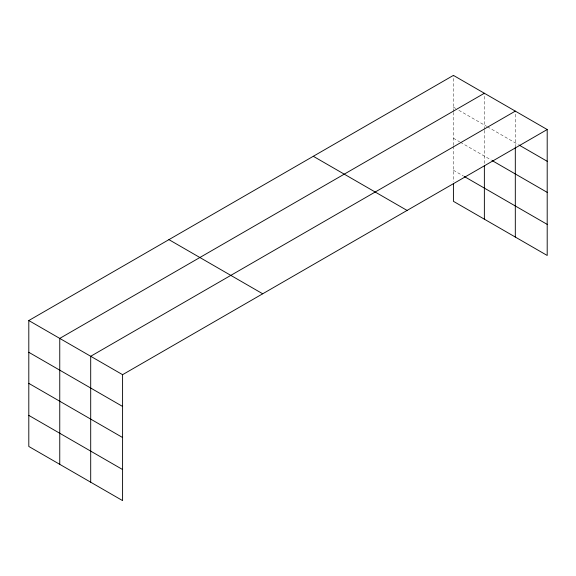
<?xml version="1.0" encoding="UTF-8"?>
<svg xmlns="http://www.w3.org/2000/svg" width="576" height="576" viewBox="0 0 576 576"><rect width="100%" height="100%" fill="white"/><g stroke="black" fill="none" stroke-linecap="round" stroke-linejoin="round"><path stroke-width="0.43" stroke-dasharray="2.88 2.16" d="M453.413 145.339L453.413 112.471M453.413 111.586L453.413 75.391M484.366 130.342L484.366 164.988M484.366 129.456L484.366 93.254M515.311 147.326L515.311 111.125M453.413 107.15L455.738 108.49M458.827 110.275L486.684 126.353M487.462 126.799L518.422 144.677M453.413 138.226L459.605 141.797M460.375 142.243L491.328 160.114M453.413 170.237L463.471 176.047M453.413 146.225L453.413 181.786"/><path stroke-width="0.86" d="M547.2 129.535L453.413 75.391L28.8 320.537L28.8 446.465L122.587 500.609L122.587 374.681L547.2 129.535L547.2 255.463L453.413 201.319L453.413 183.557M515.311 147.326L515.311 237.053M484.366 93.254L59.753 338.407L59.753 464.335M515.311 111.125L90.698 356.278L90.698 482.198M519.199 145.13L547.2 161.294M492.098 160.56L547.2 192.37M464.249 176.494L547.2 224.388M313.294 156.29L407.081 210.434M168.919 239.638L262.706 293.789M28.8 320.537L122.587 374.681M28.8 352.296L122.587 406.44M28.8 383.371L122.587 437.515M28.8 415.39L122.587 469.534M484.366 165.874L484.366 219.182"/></g></svg>
